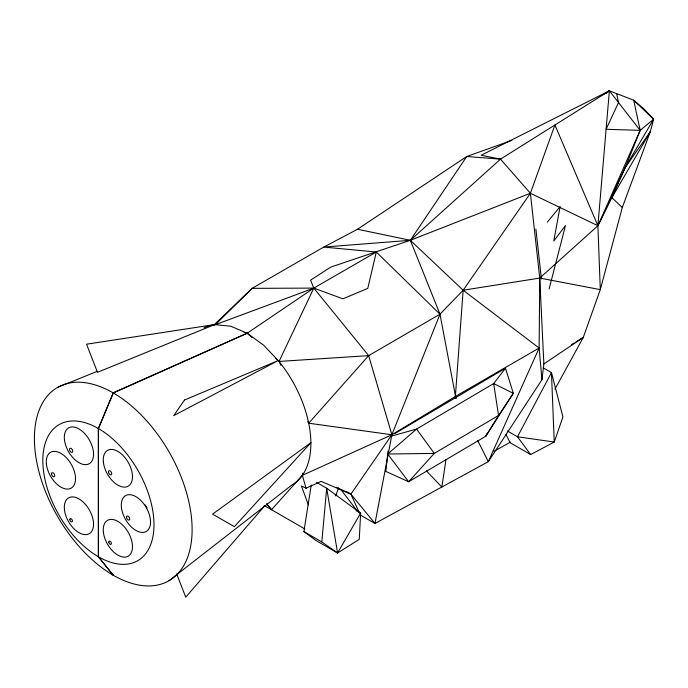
<?xml version="1.0" encoding="UTF-8"?>
<svg xmlns="http://www.w3.org/2000/svg" width="688" height="688" viewBox="0 0 688 688"><rect width="100%" height="100%" fill="white"/><g stroke="black" fill="none" stroke-linecap="round" stroke-linejoin="round"><path stroke-width="1.03" d="M360.349 515.045L374.969 523.482L488.308 461.674L541.929 379.742L539.125 348.033L539.753 278.064L530.388 193.268L554.932 124.984L597.898 225.733L600.297 289.631L583.261 337.455L554.932 389.193M541.929 379.742L543.864 363.978L539.753 278.064L600.297 289.631L622.296 207.509L650.289 131.769L653.6 119.23L644.286 109.315L633.708 100.19L609.37 90.825L597.898 225.733L539.753 278.064L463.153 290.233L439.993 314.192L368.665 355.636L308.706 423.215L307.777 421.288M311.225 485.066L303.898 531.618L316.11 540.587L337.576 552.971L326.68 488.213L360.65 513.153L359.265 539.358L337.576 552.971L321.821 541.963L326.68 488.213L316.626 482.408M388.041 450.967L385.83 471.409L408.646 481.755L485.762 436.244L513.325 393.312L505.491 368.235L395.101 433.397M302.6 473.206L302.342 475.339L306.091 488.231L321.141 481.376L350.897 494.147L374.969 523.482L391.876 434.756L439.993 314.192L410.34 240.293L466.713 156.511L511.82 140.386M445.987 459.636L441.842 487.052L426.414 470.902M455.224 398.472L463.153 290.233L530.388 193.268L500.494 159.143L481.118 155.282L609.37 90.825L640.175 130.376L625.34 167.304L611.864 197.688L597.898 225.733L530.388 193.268L410.34 240.293L330.859 267.056L310.563 280.162L313.814 288.1L368.665 355.636L391.876 434.756L350.897 494.147L359.489 513.145M549.136 288.917L565.45 225.587L553.763 241.024L560.127 206.589L547.313 222.147M335.649 495.945L338.53 487.93M113.159 392.848A111.654 64.466 60 0 1 192.115 529.597A111.654 64.466 60 0 1 113.159 575.185L98.47 556.79L98.47 428.59L113.159 392.848L247.198 333.216L313.814 288.1L376.31 252.023L439.993 314.192L455.542 396.365L456.505 398.283M113.348 392.96A111.654 64.466 60 0 0 34.4 438.548A111.654 64.466 60 0 0 113.348 575.288L98.332 556.704L98.332 428.512L113.348 392.96L247.198 333.216L263.685 345.238L279.036 361.449L280.893 365.311M213.504 325.476L252.109 288.349L323.747 247.078L357.528 229.25L410.34 240.293L463.153 290.233L539.125 348.033L488.308 461.674L477.704 440.544M653.6 119.23L625.34 167.304L597.898 225.733L640.175 130.376L653.6 119.23L633.708 100.19L640.175 130.376L606.102 129.267L618.503 102.555L616.629 93.611M487.13 433.397L485.762 436.244L498.551 415.466L513.325 393.312L493.666 383.56L416.558 429.071L387.705 454.028L408.646 481.755L434.291 453.392L498.551 415.466L493.666 383.56L505.491 368.235M337.576 552.971L360.65 513.153L356.083 510.513M648.93 133.429L650.289 131.769L611.864 197.688L622.296 207.509M625.34 167.304L650.289 131.769M264.777 505.697L185.751 597.175L176.67 573.921M266.789 503.986L271.519 509.713L302.342 475.339L391.876 434.756L455.542 396.365L539.125 348.033M605.956 93.43L609.37 90.825L500.494 159.143L410.34 240.301L323.747 247.078L376.31 252.023L367.779 288.375L342.899 298.833L313.814 288.1L252.109 288.349L215.37 324.693A90.042 51.987 60 0 0 204.018 327.78M168.99 580.715L292.219 484.722A90.042 51.987 60 0 0 279.036 361.449L313.814 288.1L215.37 324.693L230.721 326.207L247.198 333.216L251.98 337.455M543.864 363.978L583.261 337.455L575.959 341.919M357.528 229.25L466.713 156.511L500.494 159.143M602.963 94.746L609.37 90.825M571.401 344.705L574.136 343.028M493.958 451.302L510.591 442.023M506.05 434.627L510.143 442.719L530.663 454.562L554.244 442.04L562.922 416.919L551.458 372.595L543.236 367.848M57.525 387.43L97.154 371.357M390.586 436.373L416.558 429.071L434.291 453.392L387.705 454.028M368.665 355.636L279.036 361.449L275.854 358.629M308.706 423.215L391.876 434.756M244.12 332.39L247.198 333.216M336.32 487.276L350.897 494.147L346.606 491.576M306.091 488.231L301.421 485.943L308.413 504.975M507.434 430.963L517.488 436.768L554.244 442.04L551.458 372.595L517.488 436.768L530.663 454.562M264.115 505.448L304.818 528.943M303.898 531.618L321.821 541.963M266.798 503.9L271.519 509.713M340.844 489.486L357.751 511.64M535.892 229.113L541.404 279.018M98.332 556.704A78.501 45.322 60 0 1 42.819 460.556A78.501 45.322 60 0 1 98.332 428.512M98.47 428.59A78.501 45.322 60 0 1 153.983 524.738A78.501 45.322 60 0 1 98.47 556.79M145.194 504.88A20.674 11.937 60 0 1 147.094 507.95M184.513 400.02L173.694 415.655L278.262 360.529L184.513 400.02M310.873 442.685L234.393 526.655L212.575 514.142L310.873 442.685M214.69 324.573L97.49 372.311L86.533 344.198L214.69 324.573M64.423 439.486A20.674 11.937 60 0 0 87.737 464.348A20.674 11.937 60 0 0 84.633 433.535A20.674 11.937 60 0 0 64.423 439.486M64.423 509.473A20.674 11.937 60 0 0 87.737 534.335A20.674 11.937 60 0 0 84.633 503.513A20.674 11.937 60 0 0 64.423 509.473M46.38 463.918A20.674 11.937 60 0 0 69.694 488.781A20.674 11.937 60 0 0 66.59 457.967A20.674 11.937 60 0 0 46.38 463.918M51.505 474.023A2.27 1.316 60 0 0 54.077 476.758A2.27 1.316 60 0 0 53.733 473.37A2.27 1.316 60 0 0 51.505 474.023M69.548 449.591A2.27 1.316 60 0 0 72.12 452.326A2.27 1.316 60 0 0 71.776 448.937A2.27 1.316 60 0 0 69.548 449.591M69.858 519.707A1.84 1.066 60 0 0 71.93 521.917A1.84 1.066 60 0 0 71.655 519.173A1.84 1.066 60 0 0 69.858 519.707M103.389 462.25A20.674 11.937 60 0 0 126.859 486.777A20.674 11.937 60 0 0 123.358 455.8A20.674 11.937 60 0 0 103.389 462.25M103.389 532.228A20.674 11.937 60 0 0 126.859 556.755A20.674 11.937 60 0 0 123.358 525.778A20.674 11.937 60 0 0 103.389 532.228M121.432 507.512A20.674 11.937 60 0 0 144.901 532.048A20.674 11.937 60 0 0 141.401 501.062A20.674 11.937 60 0 0 121.432 507.512M126.54 517.367A2.27 1.316 60 0 0 129.12 520.068A2.27 1.316 60 0 0 128.733 516.662A2.27 1.316 60 0 0 126.54 517.367M108.498 472.106A2.27 1.316 60 0 0 111.078 474.806A2.27 1.316 60 0 0 110.691 471.392A2.27 1.316 60 0 0 108.498 472.106M108.799 542.213A1.84 1.066 60 0 0 110.888 544.397A1.84 1.066 60 0 0 110.579 541.637A1.84 1.066 60 0 0 108.799 542.213"/></g></svg>
